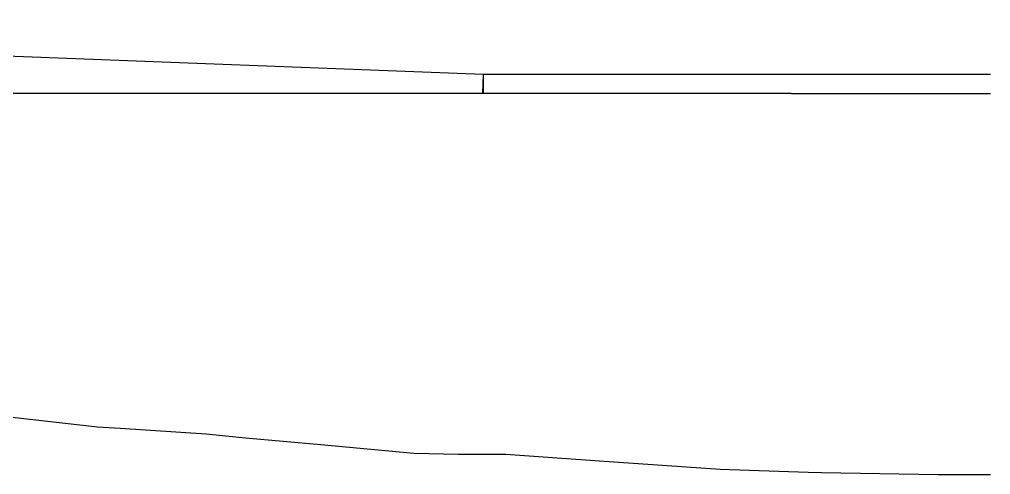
# Model space of a CAD drawing. Header units: metres. Extents: x -59 to 59, y -13 to 12.
# Drawn here: x 48.72 to 58.98, y 0.96 to 5.77 of the extents above; entities that cross this region are included whole.
import ezdxf

# ---------------------------------------------------------------- set-up
doc = ezdxf.new("R2010")
doc.units = ezdxf.units.M
doc.layers.add('SectionCutEdges', color=7, linetype='Continuous')

msp = doc.modelspace()

# ---------------------------------------------------------------- linework, layer by layer
for p, q in [((53.619, 5.186), (38.63, 5.769)), ((53.619, 5.186), (53.611, 4.986)), ((53.619, 5.186), (53.619, 4.986)), ((58.976, 5.186), (53.619, 5.186)), ((49.845, 4.986), (47.245, 4.986)), ((51.875, 4.986), (49.845, 4.986)), ((53.611, 4.986), (51.875, 4.986)), ((53.619, 4.986), (53.611, 4.986)), ((54.675, 4.986), (53.619, 4.986)), ((56.875, 4.986), (54.675, 4.986)), ((56.875, 4.986), (58.976, 4.986))]:
    msp.add_line(p, q)
at = {"layer": 'SectionCutEdges'}
for p, q in [((48.219, 1.613), (49.547, 1.466)), ((49.547, 1.466), (49.785, 1.45)), ((49.785, 1.45), (50.693, 1.389)), ((50.693, 1.389), (51.108, 1.35)), ((51.108, 1.35), (51.904, 1.277)), ((51.904, 1.277), (52.887, 1.186)), ((52.887, 1.186), (53.357, 1.175)), ((53.357, 1.175), (53.859, 1.175)), ((53.859, 1.175), (54.45, 1.134)), ((54.45, 1.134), (54.847, 1.107)), ((54.847, 1.107), (56.121, 1.018)), ((56.121, 1.018), (57.048, 0.986)), ((57.048, 0.986), (57.19, 0.983)), ((57.19, 0.983), (58.423, 0.962)), ((58.423, 0.962), (58.485, 0.962)), ((58.485, 0.962), (58.538, 0.96)), ((58.538, 0.96), (58.976, 0.962))]:
    msp.add_line(p, q, dxfattribs=at)

doc.saveas('drawing.dxf')
